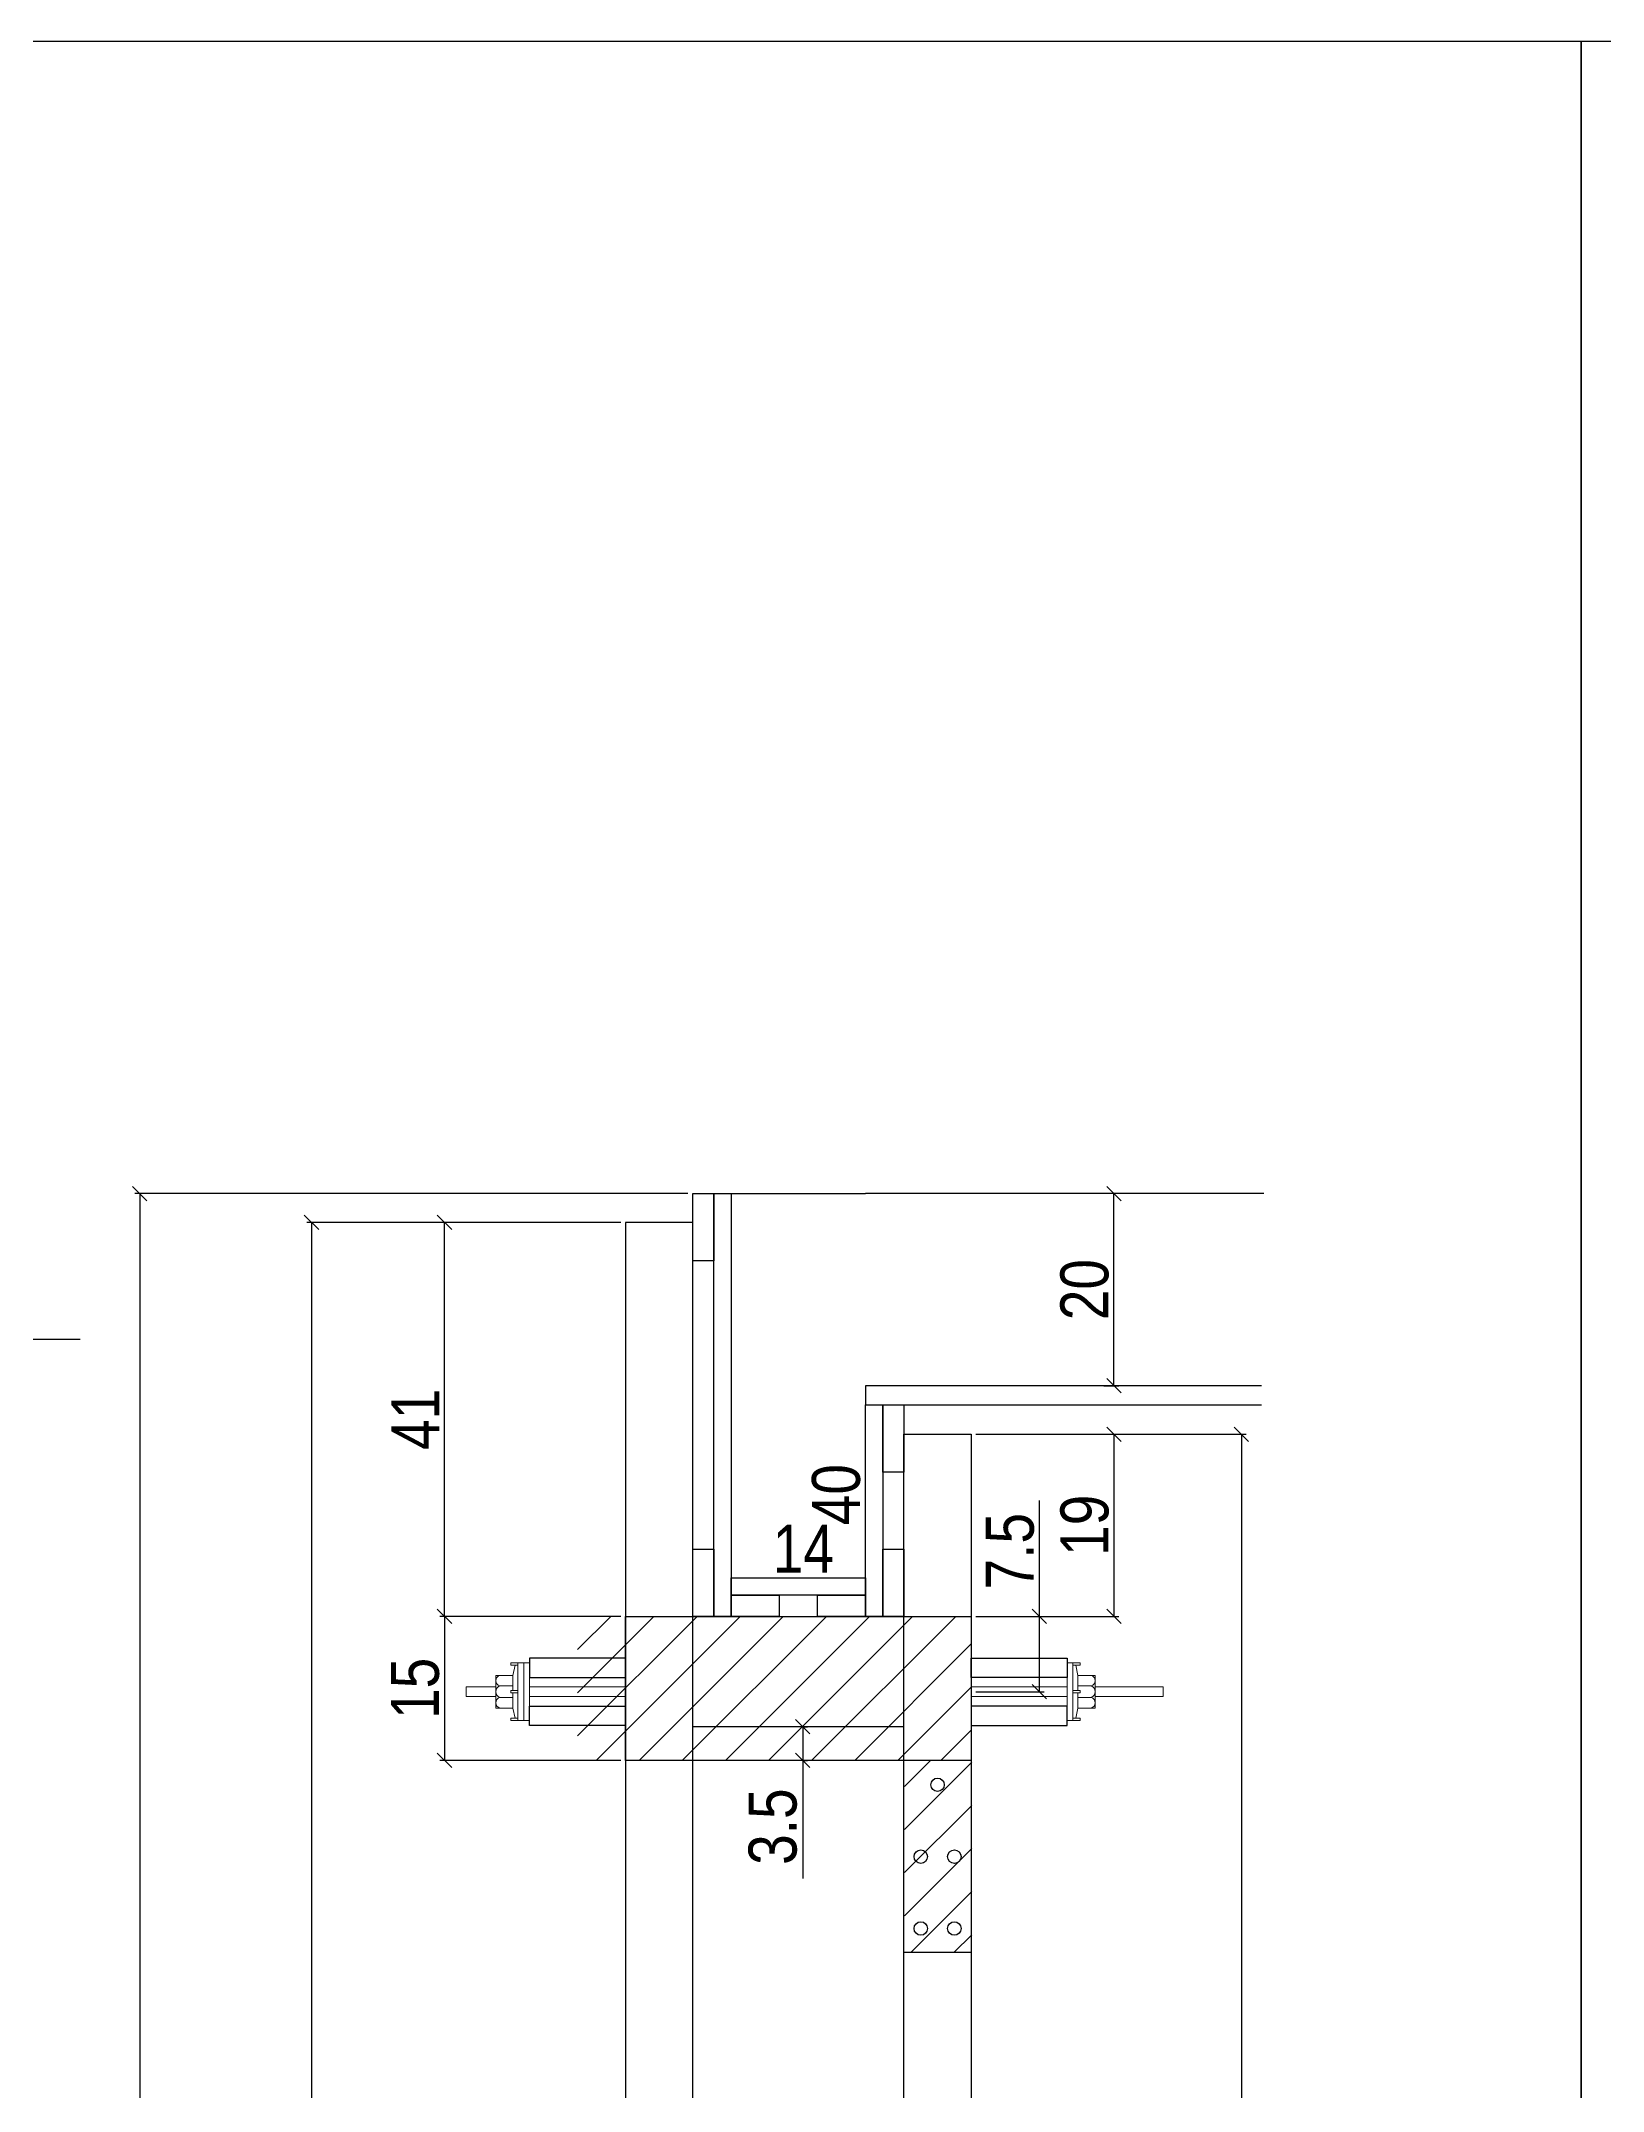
# Model space of a CAD drawing. Extents: x 15230 to 21256, y 3128 to 7338.
# Drawn here: x 19175.8 to 19501.2, y 4014.3 to 4441.3 of the extents above; entities that cross this region are included whole.
import ezdxf

# ---------------------------------------------------------------- set-up
doc = ezdxf.new("R2010")
doc.units = 0
doc.layers.add('BARRA_ANCORAGEM', color=1, linetype='Continuous', lineweight=15)
for name, color, linetype in [('COTA', 241, 'Continuous'), ('TIRAS REESCORAMENTO', 252, 'Continuous'), ('VIGAS', 3, 'Continuous')]:
    doc.layers.add(name, color=color, linetype=linetype)
doc.styles.add('COTA TECNICA 2X', font='techl___.ttf', dxfattribs={"height": 10})
doc.dimstyles.new('SECAO', dxfattribs={"dimscale": 0.333333, "dimtxt": 5, "dimasz": 9, "dimexe": 3, "dimexo": 3, "dimgap": 3, "dimtad": 1, "dimdec": 1, "dimlfac": 0.5, "dimzin": 12, "dimdsep": 46, "dimtxsty": 'COTA TECNICA 2X', "dimblk1": 'OBLIQUE', "dimblk2": 'OBLIQUE', "dimsah": 1, "dimcen": 0.9, "dimclrd": 4, "dimclre": 4, "dimclrt": 240, "dimadec": 1, "dimazin": 3, "dimtfac": 1, "dimtdec": 1, "dimtmove": 0, "dimatfit": 3, "dimfxl": 1, "dimtolj": 1, "dimtzin": 12, "dimarcsym": 0})

# ---------------------------------------------------------------- blocks, each defined once
blk = doc.blocks.new('_Oblique')
at = {"color": 0, "linetype": 'ByBlock', "lineweight": -2}
blk.add_line((-0.5, -0.5), (0.5, 0.5), dxfattribs=at)
blk = doc.blocks.new('*D140')
at = {"layer": 'COTA', "color": 4, "lineweight": -2, "transparency": 16777216}
for p, q in [((19296.56, 4195.21), (19231.15, 4195.21)), ((19232.15, 4195.21), (19232.15, 3671.12)), ((19296.56, 3671.12), (19231.15, 3671.12))]:
    blk.add_line(p, q, dxfattribs=at)
at = {"layer": 'DEFPOINTS', "color": 0, "transparency": 16777216}
for p in [(19297.56, 4195.21), (19232.15, 3671.12), (19297.56, 3671.12)]:
    blk.add_point(p, dxfattribs=at)
at = {"layer": 'COTA', "color": 4, "lineweight": -2, "transparency": 16777216, "xscale": 3, "yscale": 3, "zscale": 3}
for p, rotation in [((19232.15, 4195.21), 90), ((19232.15, 3671.12), 270)]:
    blk.add_blockref('_Oblique', p, dxfattribs=dict(at, rotation=rotation))
at = {"layer": 'COTA', "color": 240, "transparency": 16777216, "insert": (19226.05, 3933.17), "char_height": 10, "attachment_point": 5, "rotation": 90, "style": 'COTA TECNICA 2X'}
blk.add_mtext('\\A1;262', dxfattribs=at)
blk = doc.blocks.new('*D146')
at = {"layer": 'COTA', "color": 4, "lineweight": -2, "transparency": 16777216}
for p, q in [((19296.56, 4195.21), (19258.86, 4195.21)), ((19259.86, 4113.16), (19259.86, 4195.21)), ((19296.56, 4113.16), (19258.86, 4113.16))]:
    blk.add_line(p, q, dxfattribs=at)
at = {"layer": 'DEFPOINTS', "color": 0, "transparency": 16777216}
for p in [(19259.86, 4195.21), (19297.56, 4195.21), (19297.56, 4113.16)]:
    blk.add_point(p, dxfattribs=at)
at = {"layer": 'COTA', "color": 4, "lineweight": -2, "transparency": 16777216, "xscale": 3, "yscale": 3, "zscale": 3}
for p, rotation in [((19259.86, 4195.21), 90), ((19259.86, 4113.16), 270)]:
    blk.add_blockref('_Oblique', p, dxfattribs=dict(at, rotation=rotation))
at = {"layer": 'COTA', "color": 240, "transparency": 16777216, "insert": (19253.79, 4154.19), "char_height": 10, "attachment_point": 5, "rotation": 90, "style": 'COTA TECNICA 2X'}
blk.add_mtext('\\A1;41', dxfattribs=at)
blk = doc.blocks.new('*D147')
at = {"layer": 'COTA', "color": 4, "lineweight": -2, "transparency": 16777216}
for p, q in [((19370.56, 4151.09), (19400.31, 4151.09)), ((19399.31, 4151.09), (19399.31, 4113.16)), ((19370.56, 4113.16), (19400.31, 4113.16))]:
    blk.add_line(p, q, dxfattribs=at)
at = {"layer": 'DEFPOINTS', "color": 0, "transparency": 16777216}
for p in [(19369.56, 4151.09), (19369.56, 4113.16), (19399.31, 4113.16)]:
    blk.add_point(p, dxfattribs=at)
at = {"layer": 'COTA', "color": 4, "lineweight": -2, "transparency": 16777216, "xscale": 3, "yscale": 3, "zscale": 3}
for p, rotation in [((19399.31, 4151.09), 90), ((19399.31, 4113.16), 270)]:
    blk.add_blockref('_Oblique', p, dxfattribs=dict(at, rotation=rotation))
at = {"layer": 'COTA', "color": 240, "transparency": 16777216, "insert": (19393.22, 4132.13), "char_height": 10, "attachment_point": 5, "rotation": 90, "style": 'COTA TECNICA 2X'}
blk.add_mtext('\\A1;19', dxfattribs=at)
blk = doc.blocks.new('*D148')
at = {"layer": 'COTA', "color": 4, "lineweight": -2, "transparency": 16777216}
for p, q in [((19310.56, 4201.21), (19195.36, 4201.21)), ((19196.36, 4201.21), (19196.36, 3651.12)), ((19296.56, 3651.12), (19195.36, 3651.12))]:
    blk.add_line(p, q, dxfattribs=at)
at = {"layer": 'DEFPOINTS', "color": 0, "transparency": 16777216}
for p in [(19311.56, 4201.21), (19196.36, 3651.12), (19297.56, 3651.12)]:
    blk.add_point(p, dxfattribs=at)
at = {"layer": 'COTA', "color": 4, "lineweight": -2, "transparency": 16777216, "xscale": 3, "yscale": 3, "zscale": 3}
for p, rotation in [((19196.36, 4201.21), 90), ((19196.36, 3651.12), 270)]:
    blk.add_blockref('_Oblique', p, dxfattribs=dict(at, rotation=rotation))
at = {"layer": 'COTA', "color": 240, "transparency": 16777216, "insert": (19190.25, 3926.17), "char_height": 10, "attachment_point": 5, "rotation": 90, "style": 'COTA TECNICA 2X'}
blk.add_mtext('\\A1;275', dxfattribs=at)
blk = doc.blocks.new('*D150')
at = {"layer": 'DEFPOINTS', "color": 0, "transparency": 16777216}
for p in [(19334.6, 4201.21), (19347.56, 4201.21), (19334.6, 4121.16)]:
    blk.add_point(p, dxfattribs=at)
at = {"layer": 'COTA', "color": 240, "transparency": 16777216, "insert": (19341.46, 4138.51), "char_height": 10, "attachment_point": 5, "rotation": 90, "style": 'COTA TECNICA 2X'}
blk.add_mtext('\\A1;40', dxfattribs=at)
blk = doc.blocks.new('*D151')
at = {"layer": 'DEFPOINTS', "color": 0, "transparency": 16777216}
for p in [(19319.56, 4121.16), (19347.56, 4121.16), (19347.56, 4121.16)]:
    blk.add_point(p, dxfattribs=at)
at = {"layer": 'COTA', "color": 240, "transparency": 16777216, "insert": (19334.6, 4127.24), "char_height": 10, "attachment_point": 5, "style": 'COTA TECNICA 2X'}
blk.add_mtext('\\A1;14', dxfattribs=at)
blk = doc.blocks.new('*D153')
at = {"layer": 'COTA', "color": 4, "lineweight": -2, "transparency": 16777216}
for p, q in [((19399.31, 4161.21), (19399.31, 4201.21)), ((19400.31, 4201.21), (19400.31, 4201.21)), ((19397.16, 4161.21), (19400.31, 4161.21))]:
    blk.add_line(p, q, dxfattribs=at)
at = {"layer": 'DEFPOINTS', "color": 0, "transparency": 16777216}
for p in [(19399.31, 4201.21), (19399.31, 4201.21), (19396.16, 4161.21)]:
    blk.add_point(p, dxfattribs=at)
at = {"layer": 'COTA', "color": 4, "lineweight": -2, "transparency": 16777216, "xscale": 3, "yscale": 3, "zscale": 3}
for p, rotation in [((19399.31, 4201.21), 90), ((19399.31, 4161.21), 270)]:
    blk.add_blockref('_Oblique', p, dxfattribs=dict(at, rotation=rotation))
at = {"layer": 'COTA', "color": 240, "transparency": 16777216, "insert": (19393.21, 4181.21), "char_height": 10, "attachment_point": 5, "rotation": 90, "style": 'COTA TECNICA 2X'}
blk.add_mtext('\\A1;20', dxfattribs=at)
blk = doc.blocks.new('*D154')
at = {"layer": 'COTA', "color": 4, "lineweight": -2, "transparency": 16777216}
for p, q in [((19371.56, 4151.09), (19426.85, 4151.09)), ((19425.85, 4151.09), (19425.85, 3671.12)), ((19371.56, 3671.12), (19426.85, 3671.12))]:
    blk.add_line(p, q, dxfattribs=at)
at = {"layer": 'DEFPOINTS', "color": 0, "transparency": 16777216}
for p in [(19370.56, 4151.09), (19370.56, 3671.12), (19425.85, 3671.12)]:
    blk.add_point(p, dxfattribs=at)
at = {"layer": 'COTA', "color": 4, "lineweight": -2, "transparency": 16777216, "xscale": 3, "yscale": 3, "zscale": 3}
for p, rotation in [((19425.85, 4151.09), 90), ((19425.85, 3671.12), 270)]:
    blk.add_blockref('_Oblique', p, dxfattribs=dict(at, rotation=rotation))
at = {"layer": 'COTA', "color": 240, "transparency": 16777216, "insert": (19419.75, 3911.1), "char_height": 10, "attachment_point": 5, "rotation": 90, "style": 'COTA TECNICA 2X'}
blk.add_mtext('\\A1;240', dxfattribs=at)
blk = doc.blocks.new('*D156')
at = {"layer": 'COTA', "color": 4, "lineweight": -2, "transparency": 16777216}
for p, q in [((19296.56, 4113.16), (19258.86, 4113.16)), ((19259.86, 4113.16), (19259.86, 4083.16)), ((19296.56, 4083.16), (19258.86, 4083.16))]:
    blk.add_line(p, q, dxfattribs=at)
at = {"layer": 'DEFPOINTS', "color": 0, "transparency": 16777216}
for p in [(19297.56, 4113.16), (19259.86, 4083.16), (19297.56, 4083.16)]:
    blk.add_point(p, dxfattribs=at)
at = {"layer": 'COTA', "color": 4, "lineweight": -2, "transparency": 16777216, "xscale": 3, "yscale": 3, "zscale": 3}
for p, rotation in [((19259.86, 4113.16), 90), ((19259.86, 4083.16), 270)]:
    blk.add_blockref('_Oblique', p, dxfattribs=dict(at, rotation=rotation))
at = {"layer": 'COTA', "color": 240, "transparency": 16777216, "insert": (19253.75, 4098.16), "char_height": 10, "attachment_point": 5, "rotation": 90, "style": 'COTA TECNICA 2X'}
blk.add_mtext('\\A1;15', dxfattribs=at)
blk = doc.blocks.new('A$C51C4441F')
at = {"layer": 'BARRA_ANCORAGEM'}
for p, q in [((-2.25, 3.4), (-1.79, 5.5)), ((-2.25, 3.4), (-5.81, 3.39)), ((-5.81, 3.39), (-5.81, -3.39)), ((-2.25, 1.2), (-5.02, 1.2)), ((-2.25, 3.4), (-2.25, 3.4)), ((-2.25, 3.4), (-2.25, 0.25)), ((-2.25, -3.4), (-5.81, -3.39)), ((-2.25, -1.2), (-5.02, -1.2)), ((-2.25, -0.25), (-2.25, -3.4)), ((-2.25, -3.4), (-1.79, -5.5))]:
    blk.add_line(p, q, dxfattribs=at)
for points in [[(-2.7, 6), (-1.2, 6), (-1.2, 5.5), (-2.7, 5.5)], [(-1.2, -6), (0, -6), (0, 6), (-1.2, 6)], [(-2.7, 0.25), (-1.2, 0.25), (-1.2, -0.25), (-2.7, -0.25)], [(-2.7, -6), (-1.2, -6), (-1.2, -5.5), (-2.7, -5.5)]]:
    blk.add_lwpolyline(points, close=True, dxfattribs=at)
for centre, radius, start, end in [((-4.66, 2.3), 1.15, 107.7845, 252.2718), ((-4.52, 0), 1.3, 112.648, 247.4083), ((-4.66, -2.3), 1.15, 107.7845, 252.2718)]:
    blk.add_arc(centre, radius, start, end, dxfattribs=at)
blk = doc.blocks.new('*D157')
at = {"layer": 'COTA', "color": 4, "lineweight": -2, "transparency": 16777216}
for p, q in [((19383.78, 4113.16), (19383.78, 4137.31)), ((19370.56, 4113.16), (19384.78, 4113.16)), ((19383.78, 4097.46), (19383.78, 4113.16)), ((19370.56, 4097.46), (19384.78, 4097.46))]:
    blk.add_line(p, q, dxfattribs=at)
at = {"layer": 'DEFPOINTS', "color": 0, "transparency": 16777216}
for p in [(19369.56, 4113.16), (19383.78, 4113.16), (19369.56, 4097.46)]:
    blk.add_point(p, dxfattribs=at)
at = {"layer": 'COTA', "color": 4, "lineweight": -2, "transparency": 16777216, "xscale": 3, "yscale": 3, "zscale": 3}
for p, rotation in [((19383.78, 4113.16), 90), ((19383.78, 4097.46), 270)]:
    blk.add_blockref('_Oblique', p, dxfattribs=dict(at, rotation=rotation))
at = {"layer": 'COTA', "color": 240, "transparency": 16777216, "insert": (19377.67, 4126.74), "char_height": 10, "attachment_point": 5, "rotation": 90, "style": 'COTA TECNICA 2X'}
blk.add_mtext('\\A1;7.5', dxfattribs=at)
blk = doc.blocks.new('*D158')
at = {"layer": 'COTA', "color": 4, "lineweight": -2, "transparency": 16777216}
for p, q in [((19334.48, 4090.16), (19334.48, 4083.16)), ((19334.56, 4090.16), (19335.48, 4090.16)), ((19334.48, 4083.16), (19334.48, 4058.56)), ((19334.56, 4083.16), (19335.48, 4083.16))]:
    blk.add_line(p, q, dxfattribs=at)
at = {"layer": 'DEFPOINTS', "color": 0, "transparency": 16777216}
for p in [(19333.56, 4090.16), (19333.56, 4083.16), (19334.48, 4083.16)]:
    blk.add_point(p, dxfattribs=at)
at = {"layer": 'COTA', "color": 4, "lineweight": -2, "transparency": 16777216, "xscale": 3, "yscale": 3, "zscale": 3}
for p, rotation in [((19334.48, 4090.16), 90), ((19334.48, 4083.16), 270)]:
    blk.add_blockref('_Oblique', p, dxfattribs=dict(at, rotation=rotation))
at = {"layer": 'COTA', "color": 240, "transparency": 16777216, "insert": (19328.26, 4069.36), "char_height": 10, "attachment_point": 5, "rotation": 90, "style": 'COTA TECNICA 2X'}
blk.add_mtext('\\A1;3.5', dxfattribs=at)

msp = doc.modelspace()

# ---------------------------------------------------------------- hatches: boundary and pattern name
at = {"layer": 'COTA'}
h = msp.add_hatch(dxfattribs=at)
h.set_pattern_fill('ANSI31', color=256, scale=2, style=0)
h.set_pattern_definition([(45, (-5327.3925, -209183.9055), (-4.49012806, 4.49012806), [])])
h.paths.add_polyline_path([(19369.56, 4083.16), (19369.56, 4113.16), (19287.56, 4113.16), (19287.56, 4083.16)])
h = msp.add_hatch(dxfattribs=at)
h.set_pattern_fill('ANSI31', color=256, scale=2, style=0)
h.set_pattern_definition([(45, (-4304.169, -194176.246), (-4.49012806, 4.49012806), [])])
h.paths.add_polyline_path([(19355.68, 4043.14), (19369.68, 4043.14), (19369.68, 4083.08), (19355.68, 4083.08)])

# ---------------------------------------------------------------- linework, layer by layer
at = {"linetype": 'Continuous'}
for p, q in [((19297.56, 4083.16), (19297.56, 4113.16)), ((19297.56, 4113.16), (19369.56, 4113.16)), ((19369.56, 4113.16), (19369.56, 4083.16)), ((19355.56, 4090.16), (19311.56, 4090.16)), ((19369.56, 4083.16), (19297.56, 4083.16))]:
    msp.add_line(p, q, dxfattribs=at)
msp.add_line((19369.56, 4043.14), (19355.56, 4043.14))
msp.add_lwpolyline([(19297.56, 3671.12), (19311.56, 3671.12), (19311.56, 4195.21), (19297.56, 4195.21)], close=True, dxfattribs=at)
msp.add_lwpolyline([(19355.56, 4090.16), (19355.56, 4151.09), (19369.56, 4151.09), (19369.56, 3671.12), (19355.56, 3671.12), (19355.56, 4090.16)], dxfattribs=at)
for centre in [(19362.56, 4078.08), (19359.06, 4063.11), (19366.06, 4063.11), (19359.06, 4048.14), (19366.06, 4048.14)]:
    msp.add_circle(centre, 1.4)
at = {"layer": 'BARRA_ANCORAGEM'}
for points in [[(19276.36, 4103.46), (19277.56, 4103.46), (19277.56, 4091.46), (19276.36, 4091.46)], [(19390.76, 4103.46), (19389.56, 4103.46), (19389.56, 4091.46), (19390.76, 4091.46)], [(19264.36, 4096.46), (19270.54, 4096.46), (19270.54, 4098.46), (19264.36, 4098.46)], [(19277.56, 4096.46), (19297.56, 4096.46), (19297.56, 4098.46), (19277.56, 4098.46)], [(19389.56, 4096.46), (19369.56, 4096.46), (19369.56, 4098.46), (19389.56, 4098.46)], [(19395.37, 4096.46), (19409.56, 4096.46), (19409.56, 4098.46), (19395.37, 4098.46)]]:
    msp.add_lwpolyline(points, close=True, dxfattribs=at)
at = {"layer": 'TIRAS REESCORAMENTO', "linetype": 'ByBlock'}
for p, q in [((19319.56, 4201.21), (19347.56, 4201.21)), ((19430.52, 4201.21), (19347.56, 4201.21)), ((19347.56, 4157.21), (19430.04, 4157.21))]:
    msp.add_line(p, q, dxfattribs=at)
for points in [[(19311.56, 4201.21), (19315.96, 4201.21), (19315.96, 4187.21), (19311.56, 4187.21)], [(19351.16, 4157.21), (19355.56, 4157.21), (19355.56, 4143.21), (19351.16, 4143.21)], [(19311.56, 4127.16), (19315.96, 4127.16), (19315.96, 4113.16), (19311.56, 4113.16)], [(19351.16, 4127.16), (19355.56, 4127.16), (19355.56, 4113.16), (19351.16, 4113.16)], [(19347.56, 4117.56), (19319.56, 4117.56), (19319.56, 4121.16), (19347.56, 4121.16)], [(19329.56, 4117.56), (19329.56, 4113.16), (19319.56, 4113.16), (19319.56, 4117.56)], [(19347.56, 4117.56), (19347.56, 4113.16), (19337.56, 4113.16), (19337.56, 4117.56)], [(19277.56, 4100.46), (19297.56, 4100.46), (19297.56, 4104.46), (19277.56, 4104.46)], [(19389.56, 4100.46), (19369.56, 4100.46), (19369.56, 4104.46), (19389.56, 4104.46)], [(19277.56, 4094.46), (19297.56, 4094.46), (19297.56, 4090.46), (19277.56, 4090.46)], [(19389.56, 4094.46), (19369.56, 4094.46), (19369.56, 4090.46), (19389.56, 4090.46)]]:
    msp.add_lwpolyline(points, close=True, dxfattribs=at)
for points in [[(19319.56, 4113.16), (19315.96, 4113.16), (19315.96, 4201.21), (19319.56, 4201.21), (19319.56, 4113.16)], [(19430.04, 4161.21), (19347.56, 4161.21), (19347.56, 4157.21), (19430.04, 4157.21)], [(19351.16, 4113.16), (19347.56, 4113.16), (19347.56, 4157.21), (19351.16, 4157.21), (19351.16, 4113.16)]]:
    msp.add_lwpolyline(points, dxfattribs=at)
at = {"layer": 'VIGAS', "color": 7}
msp.add_line((19066.83, 4170.93), (19183.98, 4170.93), dxfattribs=at)
at = {"layer": 'VIGAS'}
for points in [[(19496.64, 3476.51), (19052.36, 3476.51), (19052.36, 4441.29), (19496.64, 4441.29)], [(19940.92, 3476.51), (19496.64, 3476.51), (19496.64, 4441.29), (19940.92, 4441.29)]]:
    msp.add_lwpolyline(points, close=True, dxfattribs=at)

# ---------------------------------------------------------------- block references
at = {"layer": 'BARRA_ANCORAGEM', "xscale": -1, "rotation": 180}
msp.add_blockref('A$C51C4441F', (19276.36, 4097.46), dxfattribs=at)
at = {"layer": 'BARRA_ANCORAGEM', "xscale": -1}
msp.add_blockref('A$C51C4441F', (19389.56, 4097.46), dxfattribs=at)

# ---------------------------------------------------------------- dimensions: what is measured, and where the dimension line sits
at = {"layer": 'COTA', "color": 3}
for base, p1, p2, picture, middle in [((19196.36, 3651.12), (19311.56, 4201.21), (19297.56, 3651.12), '*D148', (19190.25, 3926.17)), ((19399.31, 4201.21), (19396.16, 4161.21), (19399.31, 4201.21), '*D153', (19393.21, 4181.21)), ((19232.15, 3671.12), (19297.56, 4195.21), (19297.56, 3671.12), '*D140', (19226.05, 3933.17)), ((19259.86, 4195.21), (19297.56, 4113.16), (19297.56, 4195.21), '*D146', (19253.79, 4154.19)), ((19399.31, 4113.16), (19369.56, 4151.09), (19369.56, 4113.16), '*D147', (19393.22, 4132.13)), ((19425.85, 3671.12), (19370.56, 4151.09), (19370.56, 3671.12), '*D154', (19419.75, 3911.1)), ((19259.86, 4083.16), (19297.56, 4113.16), (19297.56, 4083.16), '*D156', (19253.75, 4098.16)), ((19334.48, 4083.16), (19333.56, 4090.16), (19333.56, 4083.16), '*D158', (19328.26, 4069.36))]:
    dim = msp.add_linear_dim(base=base, p1=p1, p2=p2, angle=90, dimstyle='SECAO', dxfattribs=at)
    dim.commit()
    dim.dimension.update_dxf_attribs({"geometry": picture, "text_midpoint": middle})
dim = msp.add_linear_dim(base=(19347.56, 4201.21), p1=(19334.6, 4121.16), p2=(19334.6, 4201.21), angle=90, dimstyle='SECAO', override={"dimse1": 1, "dimse2": 1, "dimsd1": 1, "dimsd2": 1}, dxfattribs=at)
dim.commit()
dim.dimension.update_dxf_attribs({"geometry": '*D150', "text_midpoint": (19347.56, 4138.51), "dimtype": 160})
dim = msp.add_linear_dim(base=(19347.56, 4121.16), p1=(19319.56, 4121.16), p2=(19347.56, 4121.16), dimstyle='SECAO', override={"dimse1": 1, "dimse2": 1, "dimsd1": 1, "dimsd2": 1}, dxfattribs=at)
dim.commit()
dim.dimension.update_dxf_attribs({"geometry": '*D151', "text_midpoint": (19334.6, 4121.16), "dimtype": 160})
dim = msp.add_linear_dim(base=(19383.78, 4113.16), p1=(19369.56, 4097.46), p2=(19369.56, 4113.16), angle=90, text='7.5', dimstyle='SECAO', dxfattribs=at)
dim.commit()
dim.dimension.update_dxf_attribs({"geometry": '*D157', "text_midpoint": (19377.67, 4126.74)})

doc.saveas('drawing.dxf')
